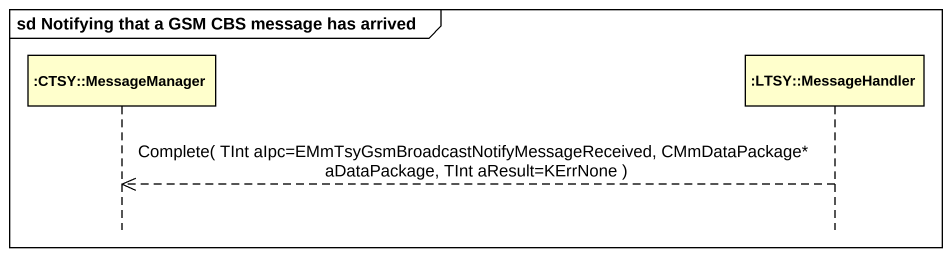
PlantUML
@startuml
mainframe sd Notifying that a GSM CBS message has arrived
hide footbox
participant ":CTSY::MessageManager" as CTSY_MessageManager
participant ":LTSY::MessageHandler" as LTSY_MessageHandler

LTSY_MessageHandler -->> CTSY_MessageManager : Complete( TInt aIpc=EMmTsyGsmBroadcastNotifyMessageReceived, CMmDataPackage* aDataPackage, TInt aResult=KErrNone )
@enduml
